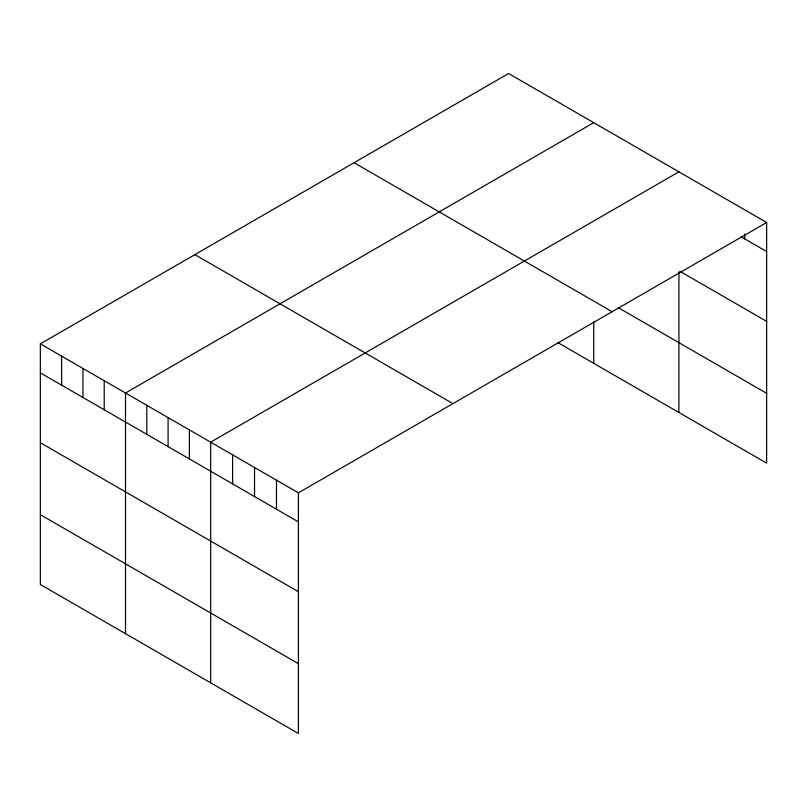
<?xml version="1.0" encoding="UTF-8"?>
<svg xmlns="http://www.w3.org/2000/svg" width="807" height="807" viewBox="0 0 807 807"><rect width="100%" height="100%" fill="white"/><g stroke="black" fill="none" stroke-linecap="round" stroke-linejoin="round"><path stroke-width="1.21" d="M766.65 222.5L298.408 492.835L298.408 733.492L40.35 584.5L40.35 343.843L508.592 73.508L766.65 222.5L766.65 463.157L557.556 342.44M593.75 122.674L125.509 393.009L125.509 633.666M678.909 171.841L210.667 442.175L210.667 682.833M741.583 237.066L766.65 251.542M679.958 271.323L766.65 321.368M618.233 307.638L766.65 393.322M354.071 162.721L612.13 311.704M194.87 254.629L452.929 403.621M40.35 343.843L298.408 492.835M40.35 372.884L298.408 521.877M40.35 442.72L298.408 591.713M40.35 514.674L298.408 663.657M744.72 234.03L744.72 238.872M678.909 271.919L678.909 412.498M593.75 321.68L593.75 363.332M276.468 480.165L276.468 509.207M254.538 467.505L254.538 496.547M232.598 454.845L232.598 483.887M189.383 429.889L189.383 458.931M168.088 417.592L168.088 446.634M146.803 405.306L146.803 434.348M104.224 380.722L104.224 409.764M82.929 368.426L82.929 397.468M61.645 356.139L61.645 385.181"/></g></svg>
